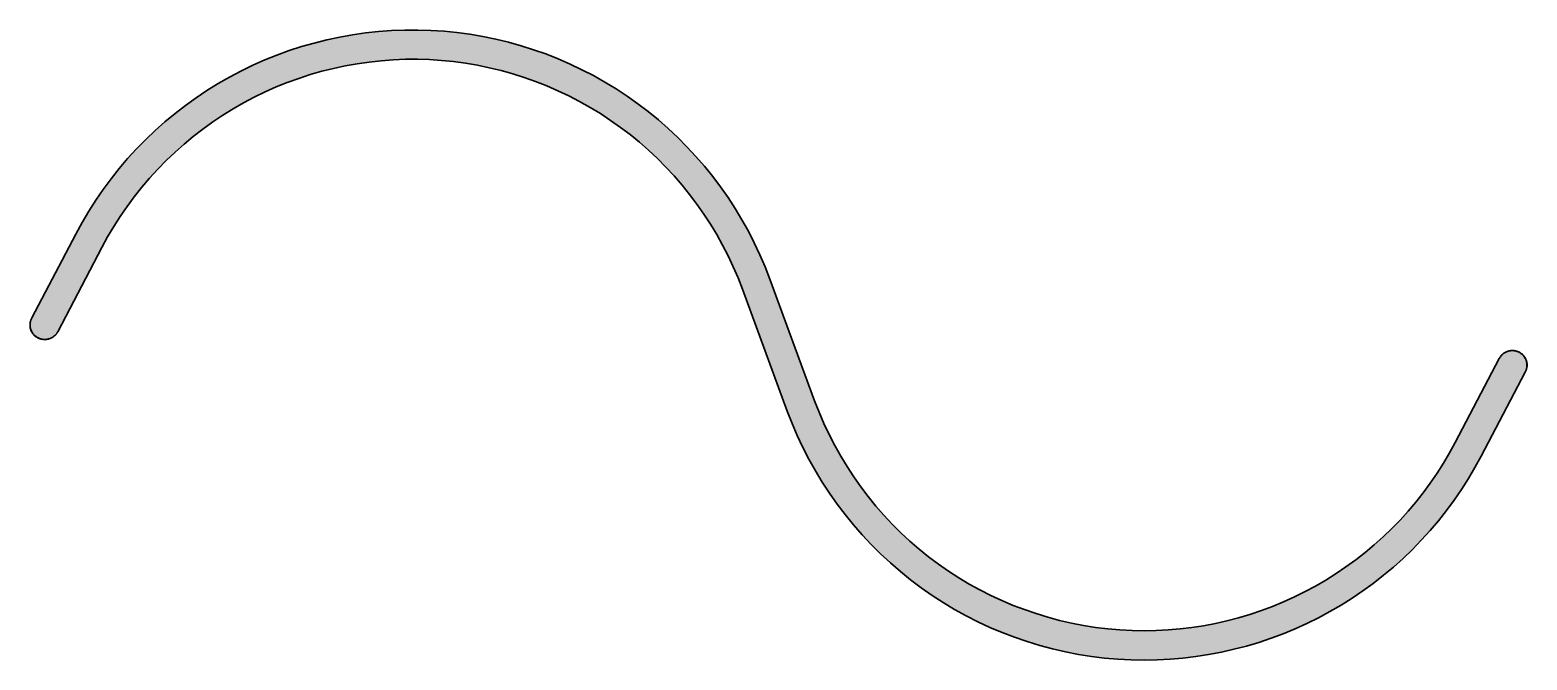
# Model space of a CAD drawing. Header units: millimetres. Extents: x 0 to 2832, y -1153 to 1503.
# Drawn here: x 157 to 1589, y -1153 to -551 of the extents above; entities that cross this region are included whole.
import ezdxf

# ---------------------------------------------------------------- set-up
doc = ezdxf.new("R2010")
doc.units = ezdxf.units.MM
doc.layers.add('Blocks', color=7, linetype='Continuous')
doc.layers.add('Blocks$Fill', color=7, linetype='Continuous', true_color=0xffffff)
doc.layers.add('Blocks$Inner', color=7, linetype='Continuous', lineweight=25, true_color=0x007f00)
doc.layers.add('Blocks$Outline', color=7, linetype='Continuous', lineweight=35, true_color=0xff3f3f)

# ---------------------------------------------------------------- blocks, each defined once
blk = doc.blocks.new('Colour Coat Rack Top')
at = {"layer": 'Blocks$Fill'}
blk.add_hatch(color=256, dxfattribs=at).paths.add_polyline_path([(371.2, 472.1), (358.6, 472.1), (346.1, 471.6), (333.6, 470.7), (321.2, 469.3), (308.8, 467.6), (296.5, 465.4), (284.2, 462.7), (272.1, 459.7), (260, 456.3), (248.1, 452.4), (236.3, 448.1), (224.7, 443.5), (213.3, 438.4), (202, 432.9), (190.9, 427.1), (180.1, 420.9), (169.4, 414.3), (159, 407.3), (148.8, 400), (138.9, 392.3), (129.3, 384.4), (119.9, 376), (110.9, 367.4), (102.1, 358.5), (93.6, 349.2), (85.5, 339.7), (77.7, 329.9), (70.3, 319.8), (63.2, 309.5), (56.4, 299), (50, 288.2), (44, 277.2), (1.9, 197), (1.7, 196.5), (1.5, 196.1), (1.3, 195.6), (1.1, 195.2), (1, 194.7), (0.8, 194.3), (0.7, 193.8), (0.6, 193.3), (0.5, 192.8), (0.4, 192.4), (0.4, 191.9), (0.3, 191.4), (0.3, 190.9), (0.3, 190.4), (0.3, 190), (0.3, 189.5), (0.4, 189), (0.4, 188.5), (0.5, 188), (0.6, 187.6), (0.7, 187.1), (0.8, 186.6), (1, 186.2), (1.1, 185.7), (1.3, 185.3), (1.5, 184.8), (1.7, 184.4), (1.9, 183.9), (2.2, 183.5), (2.4, 183.1), (2.7, 182.7), (2.9, 182.3), (3.2, 181.9), (3.5, 181.5), (3.8, 181.2), (4.2, 180.8), (4.5, 180.5), (4.9, 180.1), (5.2, 179.8), (5.6, 179.5), (6, 179.2), (6.4, 178.9), (6.8, 178.7), (7.2, 178.4), (7.6, 178.2), (8, 177.9), (8.5, 177.7), (8.9, 177.5), (9.4, 177.4), (9.8, 177.2), (10.3, 177), (10.7, 176.9), (11.2, 176.8), (11.7, 176.7), (12.2, 176.6), (12.6, 176.5), (13.1, 176.5), (13.6, 176.5), (14.1, 176.4), (14.6, 176.4), (15, 176.5), (15.5, 176.5), (16, 176.5), (16.5, 176.6), (17, 176.7), (17.4, 176.8), (17.9, 176.9), (18.4, 177), (18.8, 177.2), (19.3, 177.4), (19.7, 177.5), (20.2, 177.7), (20.6, 177.9), (21, 178.2), (21.5, 178.4), (21.9, 178.7), (22.3, 178.9), (22.7, 179.2), (23, 179.5), (23.4, 179.8), (23.8, 180.1), (24.1, 180.5), (24.5, 180.8), (24.8, 181.2), (25.1, 181.5), (25.4, 181.9), (25.7, 182.3), (26, 182.7), (26.2, 183.1), (26.5, 183.5), (26.7, 183.9), (68.8, 264.2), (74.4, 274.4), (80.3, 284.3), (86.5, 294), (93, 303.6), (99.9, 312.8), (107.1, 321.9), (114.6, 330.7), (122.4, 339.2), (130.5, 347.5), (138.9, 355.4), (147.5, 363.1), (156.4, 370.5), (165.6, 377.5), (175, 384.3), (184.6, 390.7), (194.4, 396.8), (204.4, 402.5), (214.7, 407.9), (225.1, 413), (235.6, 417.7), (246.3, 422), (257.2, 425.9), (268.2, 429.5), (279.3, 432.7), (290.5, 435.5), (301.8, 437.9), (313.2, 439.9), (324.7, 441.5), (336.1, 442.8), (347.7, 443.6), (359.2, 444.1), (370.8, 444.1), (382.3, 443.8), (393.9, 443), (405.4, 441.9), (416.8, 440.3), (428.2, 438.4), (439.5, 436.1), (450.8, 433.4), (461.9, 430.3), (472.9, 426.8), (483.8, 422.9), (494.6, 418.7), (505.2, 414.1), (515.6, 409.1), (525.9, 403.8), (536, 398.2), (545.9, 392.2), (555.5, 385.8), (565, 379.1), (574.2, 372.2), (583.1, 364.9), (591.8, 357.2), (600.3, 349.3), (608.4, 341.2), (616.3, 332.7), (623.9, 324), (631.1, 315), (638.1, 305.7), (644.7, 296.3), (651, 286.6), (657, 276.7), (662.6, 266.6), (667.9, 256.3), (672.8, 245.9), (677.4, 235.2), (681.6, 224.5), (724.5, 108.1), (729.1, 96.3), (734.1, 84.7), (739.5, 73.2), (745.2, 62), (751.4, 50.9), (758, 40.1), (764.9, 29.5), (772.2, 19.2), (779.9, 9.1), (787.9, -0.7), (796.2, -10.3), (804.9, -19.5), (813.8, -28.4), (823.1, -37), (832.7, -45.3), (842.5, -53.2), (852.7, -60.8), (863.1, -68.1), (873.7, -74.9), (884.6, -81.4), (895.6, -87.6), (906.9, -93.3), (918.4, -98.6), (930.1, -103.5), (941.9, -108.1), (953.9, -112.2), (966, -115.9), (978.2, -119.1), (990.5, -122), (1003, -124.4), (1015.5, -126.3), (1028, -127.9), (1040.7, -129), (1053.3, -129.6), (1066, -129.9), (1078.3, -129.7), (1090.7, -129), (1103, -128), (1115.3, -126.5), (1127.5, -124.6), (1139.7, -122.3), (1151.7, -119.6), (1163.7, -116.5), (1175.6, -113), (1187.3, -109), (1198.9, -104.7), (1210.3, -100), (1221.6, -94.9), (1232.7, -89.4), (1243.6, -83.6), (1254.3, -77.3), (1264.8, -70.8), (1275, -63.8), (1285, -56.6), (1294.8, -48.9), (1304.3, -41), (1313.5, -32.7), (1322.4, -24.2), (1331, -15.3), (1339.3, -6.2), (1347.4, 3.3), (1355, 13), (1362.4, 22.9), (1369.4, 33.1), (1376, 43.5), (1382.3, 54.2), (1388.3, 65), (1430.4, 145.3), (1430.6, 145.8), (1430.8, 146.2), (1431, 146.6), (1431.2, 147.1), (1431.3, 147.5), (1431.5, 148), (1431.6, 148.5), (1431.7, 148.9), (1431.8, 149.4), (1431.9, 149.9), (1431.9, 150.4), (1432, 150.9), (1432, 151.3), (1432, 151.8), (1432, 152.3), (1432, 152.8), (1431.9, 153.3), (1431.9, 153.8), (1431.8, 154.2), (1431.7, 154.7), (1431.6, 155.2), (1431.5, 155.6), (1431.3, 156.1), (1431.2, 156.6), (1431, 157), (1430.8, 157.5), (1430.6, 157.9), (1430.4, 158.3), (1430.1, 158.8), (1429.9, 159.2), (1429.6, 159.6), (1429.4, 160), (1429.1, 160.4), (1428.8, 160.7), (1428.5, 161.1), (1428.1, 161.5), (1427.8, 161.8), (1427.4, 162.1), (1427.1, 162.5), (1426.7, 162.8), (1426.3, 163.1), (1425.9, 163.3), (1425.5, 163.6), (1425.1, 163.9), (1424.7, 164.1), (1424.3, 164.3), (1423.8, 164.5), (1423.4, 164.7), (1422.9, 164.9), (1422.5, 165.1), (1422, 165.2), (1421.6, 165.4), (1421.1, 165.5), (1420.6, 165.6), (1420.1, 165.7), (1419.7, 165.7), (1419.2, 165.8), (1418.7, 165.8), (1418.2, 165.8), (1417.7, 165.8), (1417.3, 165.8), (1416.8, 165.8), (1416.3, 165.7), (1415.8, 165.7), (1415.3, 165.6), (1414.9, 165.5), (1414.4, 165.4), (1413.9, 165.2), (1413.5, 165.1), (1413, 164.9), (1412.6, 164.7), (1412.1, 164.5), (1411.7, 164.3), (1411.3, 164.1), (1410.8, 163.9), (1410.4, 163.6), (1410, 163.3), (1409.6, 163.1), (1409.3, 162.8), (1408.9, 162.5), (1408.5, 162.1), (1408.2, 161.8), (1407.8, 161.5), (1407.5, 161.1), (1407.2, 160.7), (1406.9, 160.4), (1406.6, 160), (1406.3, 159.6), (1406.1, 159.2), (1405.8, 158.7), (1405.6, 158.3), (1363.5, 78.1), (1358, 68), (1352.2, 58.2), (1346, 48.6), (1339.6, 39.2), (1332.8, 30), (1325.7, 21), (1318.3, 12.3), (1310.6, 3.9), (1302.7, -4.3), (1294.4, -12.2), (1285.9, -19.8), (1277.2, -27.2), (1268.2, -34.2), (1258.9, -40.9), (1249.5, -47.3), (1239.8, -53.4), (1229.9, -59.1), (1219.9, -64.5), (1209.6, -69.6), (1199.2, -74.3), (1188.7, -78.7), (1178, -82.6), (1167.1, -86.3), (1156.2, -89.5), (1145.1, -92.4), (1134, -94.9), (1122.8, -97), (1111.5, -98.8), (1100.2, -100.1), (1088.8, -101.1), (1077.4, -101.7), (1066, -101.9), (1054.3, -101.7), (1042.6, -101.1), (1031, -100), (1019.4, -98.6), (1007.8, -96.8), (996.3, -94.6), (985, -92), (973.7, -88.9), (962.5, -85.5), (951.4, -81.7), (940.5, -77.6), (929.8, -73), (919.2, -68.1), (908.7, -62.8), (898.5, -57.2), (888.5, -51.2), (878.7, -44.8), (869.1, -38.1), (859.7, -31.1), (850.6, -23.8), (841.8, -16.2), (833.2, -8.2), (824.9, 0), (817, 8.5), (809.3, 17.3), (801.9, 26.4), (794.8, 35.7), (788.1, 45.3), (781.7, 55), (775.6, 65), (769.9, 75.2), (764.6, 85.6), (759.6, 96.2), (755, 106.9), (750.7, 117.8), (707.8, 234.1), (703.3, 245.8), (698.4, 257.3), (693, 268.7), (687.3, 279.8), (681.2, 290.7), (674.8, 301.5), (667.9, 312), (660.7, 322.2), (653.2, 332.2), (645.3, 341.9), (637.1, 351.4), (628.6, 360.6), (619.7, 369.4), (610.6, 378), (601.2, 386.2), (591.5, 394.2), (581.5, 401.7), (571.3, 409), (560.8, 415.8), (550.1, 422.3), (539.2, 428.5), (528.1, 434.2), (516.8, 439.6), (505.3, 444.6), (493.6, 449.2), (481.8, 453.3), (469.9, 457.1), (457.8, 460.5), (445.6, 463.4), (433.4, 465.9), (421, 468), (408.6, 469.7), (396.2, 470.9), (383.7, 471.7)], flags=0)
at = {"layer": 'Blocks$Inner'}
blk.add_lwpolyline([(26.5, 183.5), (26.7, 183.9), (68.8, 264.2), (74.4, 274.4), (80.3, 284.3), (86.5, 294), (93, 303.6), (99.9, 312.8), (107.1, 321.9), (114.6, 330.7), (122.4, 339.2), (130.5, 347.5), (138.9, 355.4), (147.5, 363.1), (156.4, 370.5), (165.6, 377.5), (175, 384.3), (184.6, 390.7), (194.4, 396.8), (204.4, 402.5), (214.7, 407.9), (225.1, 413), (235.6, 417.7), (246.3, 422), (257.2, 425.9), (268.2, 429.5), (279.3, 432.7), (290.5, 435.5), (301.8, 437.9), (313.2, 439.9), (324.7, 441.5), (336.1, 442.8), (347.7, 443.6), (359.2, 444.1), (370.8, 444.1), (382.3, 443.8), (393.9, 443), (405.4, 441.9), (416.8, 440.3), (428.2, 438.4), (439.5, 436.1), (450.8, 433.4), (461.9, 430.3), (472.9, 426.8), (483.8, 422.9), (494.6, 418.7), (505.2, 414.1), (515.6, 409.1), (525.9, 403.8), (536, 398.2), (545.9, 392.2), (555.5, 385.8), (565, 379.1), (574.2, 372.2), (583.1, 364.9), (591.8, 357.2), (600.3, 349.3), (608.4, 341.2), (616.3, 332.7), (623.9, 324), (631.1, 315), (638.1, 305.7), (644.7, 296.3), (651, 286.6), (657, 276.7), (662.6, 266.6), (667.9, 256.3), (672.8, 245.9), (677.4, 235.2), (681.6, 224.5), (724.5, 108.1), (729.1, 96.3), (734.1, 84.7), (739.5, 73.2), (745.2, 62), (751.4, 50.9), (758, 40.1), (764.9, 29.5), (772.2, 19.2), (779.9, 9.1), (787.9, -0.7), (796.2, -10.3), (804.9, -19.5), (813.8, -28.4), (823.1, -37), (832.7, -45.3), (842.5, -53.2), (852.7, -60.8), (863.1, -68.1), (873.7, -74.9), (884.6, -81.4), (895.6, -87.6), (906.9, -93.3), (918.4, -98.6), (930.1, -103.5), (941.9, -108.1), (953.9, -112.2), (966, -115.9), (978.2, -119.1), (990.5, -122), (1003, -124.4), (1015.5, -126.3), (1028, -127.9), (1040.7, -129), (1053.3, -129.6), (1066, -129.9), (1078.3, -129.7), (1090.7, -129), (1103, -128), (1115.3, -126.5), (1127.5, -124.6), (1139.7, -122.3), (1151.7, -119.6), (1163.7, -116.5), (1175.6, -113), (1187.3, -109), (1198.9, -104.7), (1210.3, -100), (1221.6, -94.9), (1232.7, -89.4), (1243.6, -83.6), (1254.3, -77.3), (1264.8, -70.8), (1275, -63.8), (1285, -56.6), (1294.8, -48.9), (1304.3, -41), (1313.5, -32.7), (1322.4, -24.2), (1331, -15.3), (1339.3, -6.2), (1347.4, 3.3), (1355, 13), (1362.4, 22.9), (1369.4, 33.1), (1376, 43.5), (1382.3, 54.2), (1388.3, 65), (1430.4, 145.3), (1430.6, 145.8), (1430.8, 146.2), (1431, 146.6), (1431.2, 147.1), (1431.3, 147.5), (1431.5, 148), (1431.6, 148.5), (1431.7, 148.9), (1431.8, 149.4), (1431.9, 149.9), (1431.9, 150.4), (1432, 150.9), (1432, 151.3), (1432, 151.8), (1432, 152.3), (1432, 152.8), (1431.9, 153.3), (1431.9, 153.8), (1431.8, 154.2), (1431.7, 154.7), (1431.6, 155.2), (1431.5, 155.6), (1431.3, 156.1), (1431.2, 156.6), (1431, 157), (1430.8, 157.5), (1430.6, 157.9), (1430.4, 158.3), (1430.1, 158.8), (1429.9, 159.2), (1429.6, 159.6), (1429.4, 160), (1429.1, 160.4), (1428.8, 160.7), (1428.5, 161.1), (1428.1, 161.5), (1427.8, 161.8), (1427.4, 162.1), (1427.1, 162.5), (1426.7, 162.8), (1426.3, 163.1), (1425.9, 163.3), (1425.5, 163.6), (1425.1, 163.9), (1424.7, 164.1), (1424.3, 164.3), (1423.8, 164.5), (1423.4, 164.7), (1422.9, 164.9), (1422.5, 165.1), (1422, 165.2), (1421.6, 165.4), (1421.1, 165.5), (1420.6, 165.6), (1420.1, 165.7), (1419.7, 165.7), (1419.2, 165.8), (1418.7, 165.8), (1418.2, 165.8), (1417.7, 165.8), (1417.3, 165.8), (1416.8, 165.8), (1416.3, 165.7), (1415.8, 165.7), (1415.3, 165.6), (1414.9, 165.5), (1414.4, 165.4), (1413.9, 165.2), (1413.5, 165.1), (1413, 164.9), (1412.6, 164.7), (1412.1, 164.5), (1411.7, 164.3), (1411.3, 164.1), (1410.8, 163.9), (1410.4, 163.6), (1410, 163.3), (1409.6, 163.1), (1409.3, 162.8), (1408.9, 162.5), (1408.5, 162.1), (1408.2, 161.8), (1407.8, 161.5), (1407.5, 161.1), (1407.2, 160.7), (1406.9, 160.4), (1406.6, 160), (1406.3, 159.6), (1406.1, 159.2), (1405.8, 158.7), (1405.6, 158.3), (1363.5, 78.1), (1358, 68), (1352.2, 58.2), (1346, 48.6), (1339.6, 39.2), (1332.8, 30), (1325.7, 21), (1318.3, 12.3), (1310.6, 3.9), (1302.7, -4.3), (1294.4, -12.2), (1285.9, -19.8), (1277.2, -27.2), (1268.2, -34.2), (1258.9, -40.9), (1249.5, -47.3), (1239.8, -53.4), (1229.9, -59.1), (1219.9, -64.5), (1209.6, -69.6), (1199.2, -74.3), (1188.7, -78.7), (1178, -82.6), (1167.1, -86.3), (1156.2, -89.5), (1145.1, -92.4), (1134, -94.9), (1122.8, -97), (1111.5, -98.8), (1100.2, -100.1), (1088.8, -101.1), (1077.4, -101.7), (1066, -101.9), (1054.3, -101.7), (1042.6, -101.1), (1031, -100), (1019.4, -98.6), (1007.8, -96.8), (996.3, -94.6), (985, -92), (973.7, -88.9), (962.5, -85.5), (951.4, -81.7), (940.5, -77.6), (929.8, -73), (919.2, -68.1), (908.7, -62.8), (898.5, -57.2), (888.5, -51.2), (878.7, -44.8), (869.1, -38.1), (859.7, -31.1), (850.6, -23.8), (841.8, -16.2), (833.2, -8.2), (824.9, 0), (817, 8.5), (809.3, 17.3), (801.9, 26.4), (794.8, 35.7), (788.1, 45.3), (781.7, 55), (775.6, 65), (769.9, 75.2), (764.6, 85.6), (759.6, 96.2), (755, 106.9), (750.7, 117.8), (707.8, 234.1), (703.3, 245.8), (698.4, 257.3), (693, 268.7), (687.3, 279.8), (681.2, 290.7), (674.8, 301.5), (667.9, 312), (660.7, 322.2), (653.2, 332.2), (645.3, 341.9), (637.1, 351.4), (628.6, 360.6), (619.7, 369.4), (610.6, 378), (601.2, 386.2), (591.5, 394.2), (581.5, 401.7), (571.3, 409), (560.8, 415.8), (550.1, 422.3), (539.2, 428.5), (528.1, 434.2), (516.8, 439.6), (505.3, 444.6), (493.6, 449.2), (481.8, 453.3), (469.9, 457.1), (457.8, 460.5), (445.6, 463.4), (433.4, 465.9), (421, 468), (408.6, 469.7), (396.2, 470.9), (383.7, 471.7), (371.2, 472.1), (358.6, 472.1), (346.1, 471.6), (333.6, 470.7), (321.2, 469.3), (308.8, 467.6), (296.5, 465.4), (284.2, 462.7), (272.1, 459.7), (260, 456.3), (248.1, 452.4), (236.3, 448.1), (224.7, 443.5), (213.3, 438.4), (202, 432.9), (190.9, 427.1), (180.1, 420.9), (169.4, 414.3), (159, 407.3), (148.8, 400), (138.9, 392.3), (129.3, 384.4), (119.9, 376), (110.9, 367.4), (102.1, 358.5), (93.6, 349.2), (85.5, 339.7), (77.7, 329.9), (70.3, 319.8), (63.2, 309.5), (56.4, 299), (50, 288.2), (44, 277.2), (1.9, 197), (1.7, 196.5), (1.5, 196.1), (1.3, 195.6), (1.1, 195.2), (1, 194.7), (0.8, 194.3), (0.7, 193.8), (0.6, 193.3), (0.5, 192.8), (0.4, 192.4), (0.4, 191.9), (0.3, 191.4), (0.3, 190.9), (0.3, 190.4), (0.3, 190), (0.3, 189.5), (0.4, 189), (0.4, 188.5), (0.5, 188), (0.6, 187.6), (0.7, 187.1), (0.8, 186.6), (1, 186.2), (1.1, 185.7), (1.3, 185.3), (1.5, 184.8), (1.7, 184.4), (1.9, 183.9), (2.2, 183.5), (2.4, 183.1), (2.7, 182.7), (2.9, 182.3), (3.2, 181.9), (3.5, 181.5), (3.8, 181.2), (4.2, 180.8), (4.5, 180.5), (4.9, 180.1), (5.2, 179.8), (5.6, 179.5), (6, 179.2), (6.4, 178.9), (6.8, 178.7), (7.2, 178.4), (7.6, 178.2), (8, 177.9), (8.5, 177.7), (8.9, 177.5), (9.4, 177.4), (9.8, 177.2), (10.3, 177), (10.7, 176.9), (11.2, 176.8), (11.7, 176.7), (12.2, 176.6), (12.6, 176.5), (13.1, 176.5), (13.6, 176.5), (14.1, 176.4), (14.6, 176.4), (15, 176.5), (15.5, 176.5), (16, 176.5), (16.5, 176.6), (17, 176.7), (17.4, 176.8), (17.9, 176.9), (18.4, 177), (18.8, 177.2), (19.3, 177.4), (19.7, 177.5), (20.2, 177.7), (20.6, 177.9), (21, 178.2), (21.5, 178.4), (21.9, 178.7), (22.3, 178.9), (22.7, 179.2), (23, 179.5), (23.4, 179.8), (23.8, 180.1), (24.1, 180.5), (24.5, 180.8), (24.8, 181.2), (25.1, 181.5), (25.4, 181.9), (25.7, 182.3), (26, 182.7), (26.2, 183.1)], close=True, dxfattribs=at)
for points in [[(26.6, 183.8), (26.4, 183.4), (26.2, 182.9), (25.9, 182.5), (25.6, 182.1), (25.4, 181.7), (25.1, 181.4), (24.8, 181), (24.4, 180.6), (24.1, 180.3), (23.8, 180), (23.4, 179.6), (23, 179.3), (22.7, 179), (22.3, 178.7), (21.9, 178.5), (21.5, 178.2), (21.1, 178), (20.6, 177.7), (20.2, 177.5), (19.8, 177.3), (19.3, 177.1), (18.9, 177), (18.4, 176.8), (18, 176.7), (17.5, 176.5), (17, 176.4), (16.5, 176.3), (16.1, 176.3), (15.6, 176.2), (15.1, 176.2), (14.6, 176.1), (14.1, 176.1), (13.7, 176.1), (13.2, 176.2), (12.7, 176.2), (12.2, 176.3), (11.8, 176.3), (11.3, 176.4), (10.8, 176.5), (10.3, 176.7), (9.9, 176.8), (9.4, 177), (9, 177.1), (8.5, 177.3), (8.1, 177.5), (7.7, 177.7), (7.2, 178), (6.8, 178.2), (6.4, 178.5), (6, 178.7), (5.6, 179), (5.3, 179.3), (4.9, 179.6), (4.5, 180), (4.2, 180.3), (3.9, 180.7), (3.5, 181), (3.2, 181.4), (2.9, 181.8), (2.6, 182.2), (2.4, 182.6), (2.1, 183), (1.9, 183.4), (1.7, 183.8), (1.4, 184.2), (1.3, 184.7), (1.1, 185.1), (0.9, 185.6), (0.8, 186), (0.6, 186.5), (0.5, 187), (0.4, 187.4), (0.3, 187.9), (0.3, 188.4), (0.2, 188.9), (0.2, 189.4), (0.2, 189.8), (0.2, 190.3), (0.2, 190.8), (0.2, 191.3), (0.2, 191.8), (0.3, 192.2), (0.4, 192.7), (0.5, 193.2), (0.6, 193.7), (0.7, 194.1), (0.9, 194.6), (1, 195), (1.2, 195.5), (1.4, 195.9), (1.6, 196.4), (1.8, 196.8)], [(1405.7, 158.5), (1405.9, 158.9), (1406.1, 159.3), (1406.4, 159.7), (1406.7, 160.1), (1406.9, 160.5), (1407.2, 160.9), (1407.5, 161.3), (1407.9, 161.6), (1408.2, 162), (1408.5, 162.3), (1408.9, 162.6), (1409.3, 163), (1409.6, 163.3), (1410, 163.5), (1410.4, 163.8), (1410.8, 164.1), (1411.2, 164.3), (1411.7, 164.5), (1412.1, 164.8), (1412.5, 165), (1413, 165.1), (1413.4, 165.3), (1413.9, 165.5), (1414.3, 165.6), (1414.8, 165.7), (1415.3, 165.8), (1415.8, 165.9), (1416.2, 166), (1416.7, 166.1), (1417.2, 166.1), (1417.7, 166.1), (1418.1, 166.1), (1418.6, 166.1), (1419.1, 166.1), (1419.6, 166.1), (1420.1, 166), (1420.5, 165.9), (1421, 165.8), (1421.5, 165.7), (1422, 165.6), (1422.4, 165.5), (1422.9, 165.3), (1423.3, 165.1), (1423.8, 165), (1424.2, 164.8), (1424.6, 164.5), (1425.1, 164.3), (1425.5, 164.1), (1425.9, 163.8), (1426.3, 163.5), (1426.7, 163.2), (1427, 162.9), (1427.4, 162.6), (1427.8, 162.3), (1428.1, 162), (1428.4, 161.6), (1428.8, 161.3), (1429.1, 160.9), (1429.4, 160.5), (1429.7, 160.1), (1429.9, 159.7), (1430.2, 159.3), (1430.4, 158.9), (1430.6, 158.5), (1430.9, 158), (1431, 157.6), (1431.2, 157.1), (1431.4, 156.7), (1431.5, 156.2), (1431.7, 155.8), (1431.8, 155.3), (1431.9, 154.8), (1432, 154.3), (1432, 153.9), (1432.1, 153.4), (1432.1, 152.9), (1432.1, 152.4), (1432.1, 151.9), (1432.1, 151.5), (1432.1, 151), (1432.1, 150.5), (1432, 150), (1431.9, 149.5), (1431.8, 149.1), (1431.7, 148.6), (1431.6, 148.1), (1431.4, 147.7), (1431.3, 147.2), (1431.1, 146.8), (1430.9, 146.3), (1430.7, 145.9), (1430.5, 145.5)]]:
    blk.add_lwpolyline(points, dxfattribs=at)
at = {"layer": 'Blocks$Outline'}
for points in [[(272.1, 459.7), (260, 456.3)], [(284.2, 462.7), (272.1, 459.7)], [(296.5, 465.4), (284.2, 462.7)], [(308.8, 467.6), (296.5, 465.4)], [(321.2, 469.3), (308.8, 467.6)], [(333.6, 470.7), (321.2, 469.3)], [(346.1, 471.6), (333.6, 470.7)], [(358.6, 472.1), (346.1, 471.6)], [(371.2, 472.1), (358.6, 472.1)], [(383.7, 471.7), (371.2, 472.1)], [(396.2, 470.9), (383.7, 471.7)], [(408.6, 469.7), (396.2, 470.9)], [(421, 468), (408.6, 469.7)], [(433.4, 465.9), (421, 468)], [(445.6, 463.4), (433.4, 465.9)], [(457.8, 460.5), (445.6, 463.4)], [(469.9, 457.1), (457.8, 460.5)], [(236.3, 448.1), (224.7, 443.5)], [(248.1, 452.4), (236.3, 448.1)], [(260, 456.3), (248.1, 452.4)], [(347.7, 443.6), (359.2, 444.1)], [(359.2, 444.1), (370.8, 444.1)], [(370.8, 444.1), (382.3, 443.8)], [(481.8, 453.3), (469.9, 457.1)], [(493.6, 449.2), (481.8, 453.3)], [(505.3, 444.6), (493.6, 449.2)], [(516.8, 439.6), (505.3, 444.6)], [(202, 432.9), (190.9, 427.1)], [(213.3, 438.4), (202, 432.9)], [(224.7, 443.5), (213.3, 438.4)], [(268.2, 429.5), (279.3, 432.7)], [(279.3, 432.7), (290.5, 435.5)], [(290.5, 435.5), (301.8, 437.9)], [(301.8, 437.9), (313.2, 439.9)], [(313.2, 439.9), (324.7, 441.5)], [(324.7, 441.5), (336.1, 442.8)], [(336.1, 442.8), (347.7, 443.6)], [(382.3, 443.8), (393.9, 443)], [(393.9, 443), (405.4, 441.9)], [(405.4, 441.9), (416.8, 440.3)], [(416.8, 440.3), (428.2, 438.4)], [(428.2, 438.4), (439.5, 436.1)], [(439.5, 436.1), (450.8, 433.4)], [(450.8, 433.4), (461.9, 430.3)], [(461.9, 430.3), (472.9, 426.8)], [(528.1, 434.2), (516.8, 439.6)], [(539.2, 428.5), (528.1, 434.2)], [(180.1, 420.9), (169.4, 414.3)], [(190.9, 427.1), (180.1, 420.9)], [(225.1, 413), (235.6, 417.7)], [(235.6, 417.7), (246.3, 422)], [(246.3, 422), (257.2, 425.9)], [(257.2, 425.9), (268.2, 429.5)], [(472.9, 426.8), (483.8, 422.9)], [(483.8, 422.9), (494.6, 418.7)], [(494.6, 418.7), (505.2, 414.1)], [(550.1, 422.3), (539.2, 428.5)], [(560.8, 415.8), (550.1, 422.3)], [(571.3, 409), (560.8, 415.8)], [(159, 407.3), (148.8, 400)], [(169.4, 414.3), (159, 407.3)], [(194.4, 396.8), (204.4, 402.5)], [(204.4, 402.5), (214.7, 407.9)], [(214.7, 407.9), (225.1, 413)], [(505.2, 414.1), (515.6, 409.1)], [(515.6, 409.1), (525.9, 403.8)], [(525.9, 403.8), (536, 398.2)], [(581.5, 401.7), (571.3, 409)], [(591.5, 394.2), (581.5, 401.7)], [(138.9, 392.3), (129.3, 384.4)], [(148.8, 400), (138.9, 392.3)], [(175, 384.3), (184.6, 390.7)], [(184.6, 390.7), (194.4, 396.8)], [(536, 398.2), (545.9, 392.2)], [(545.9, 392.2), (555.5, 385.8)], [(601.2, 386.2), (591.5, 394.2)], [(119.9, 376), (110.9, 367.4)], [(129.3, 384.4), (119.9, 376)], [(156.4, 370.5), (165.6, 377.5)], [(165.6, 377.5), (175, 384.3)], [(555.5, 385.8), (565, 379.1)], [(565, 379.1), (574.2, 372.2)], [(610.6, 378), (601.2, 386.2)], [(619.7, 369.4), (610.6, 378)], [(102.1, 358.5), (93.6, 349.2)], [(110.9, 367.4), (102.1, 358.5)], [(138.9, 355.4), (147.5, 363.1)], [(147.5, 363.1), (156.4, 370.5)], [(574.2, 372.2), (583.1, 364.9)], [(583.1, 364.9), (591.8, 357.2)], [(628.6, 360.6), (619.7, 369.4)], [(637.1, 351.4), (628.6, 360.6)], [(93.6, 349.2), (85.5, 339.7)], [(122.4, 339.2), (130.5, 347.5)], [(130.5, 347.5), (138.9, 355.4)], [(591.8, 357.2), (600.3, 349.3)], [(600.3, 349.3), (608.4, 341.2)], [(645.3, 341.9), (637.1, 351.4)], [(77.7, 329.9), (70.3, 319.8)], [(85.5, 339.7), (77.7, 329.9)], [(107.1, 321.9), (114.6, 330.7)], [(114.6, 330.7), (122.4, 339.2)], [(608.4, 341.2), (616.3, 332.7)], [(616.3, 332.7), (623.9, 324)], [(653.2, 332.2), (645.3, 341.9)], [(660.7, 322.2), (653.2, 332.2)], [(70.3, 319.8), (63.2, 309.5)], [(99.9, 312.8), (107.1, 321.9)], [(623.9, 324), (631.1, 315)], [(667.9, 312), (660.7, 322.2)], [(63.2, 309.5), (56.4, 299)], [(86.5, 294), (93, 303.6)], [(93, 303.6), (99.9, 312.8)], [(631.1, 315), (638.1, 305.7)], [(638.1, 305.7), (644.7, 296.3)], [(674.8, 301.5), (667.9, 312)], [(681.2, 290.7), (674.8, 301.5)], [(50, 288.2), (44, 277.2)], [(56.4, 299), (50, 288.2)], [(80.3, 284.3), (86.5, 294)], [(644.7, 296.3), (651, 286.6)], [(651, 286.6), (657, 276.7)], [(687.3, 279.8), (681.2, 290.7)], [(44, 277.2), (1.9, 197)], [(68.8, 264.2), (74.4, 274.4)], [(74.4, 274.4), (80.3, 284.3)], [(657, 276.7), (662.6, 266.6)], [(693, 268.7), (687.3, 279.8)], [(26.7, 183.9), (68.8, 264.2)], [(662.6, 266.6), (667.9, 256.3)], [(698.4, 257.3), (693, 268.7)], [(667.9, 256.3), (672.8, 245.9)], [(672.8, 245.9), (677.4, 235.2)], [(703.3, 245.8), (698.4, 257.3)], [(707.8, 234.1), (703.3, 245.8)], [(677.4, 235.2), (681.6, 224.5)], [(750.7, 117.8), (707.8, 234.1)], [(681.6, 224.5), (724.5, 108.1)], [(0.4, 191.9), (0.3, 191.4)], [(0.3, 191.4), (0.3, 190.9)], [(0.3, 190.9), (0.3, 190.4)], [(0.3, 190.4), (0.3, 190)], [(0.3, 190), (0.3, 189.5)], [(0.3, 189.5), (0.4, 189)], [(0.5, 192.8), (0.4, 192.4)], [(0.4, 192.4), (0.4, 191.9)], [(0.4, 189), (0.4, 188.5)], [(0.4, 188.5), (0.5, 188)], [(0.6, 193.3), (0.5, 192.8)], [(0.5, 188), (0.6, 187.6)], [(0.7, 193.8), (0.6, 193.3)], [(0.6, 187.6), (0.7, 187.1)], [(0.8, 194.3), (0.7, 193.8)], [(0.7, 187.1), (0.8, 186.6)], [(1, 194.7), (0.8, 194.3)], [(0.8, 186.6), (1, 186.2)], [(1.1, 195.2), (1, 194.7)], [(1, 186.2), (1.1, 185.7)], [(1.3, 195.6), (1.1, 195.2)], [(1.5, 196.1), (1.3, 195.6)], [(1.7, 196.5), (1.5, 196.1)], [(1.9, 197), (1.7, 196.5)], [(1.1, 185.7), (1.3, 185.3)], [(1.3, 185.3), (1.5, 184.8)], [(1.5, 184.8), (1.7, 184.4)], [(1.7, 184.4), (1.9, 183.9)], [(1.9, 183.9), (2.2, 183.5)], [(2.2, 183.5), (2.4, 183.1)], [(2.4, 183.1), (2.7, 182.7)], [(2.7, 182.7), (2.9, 182.3)], [(2.9, 182.3), (3.2, 181.9)], [(3.2, 181.9), (3.5, 181.5)], [(3.5, 181.5), (3.8, 181.2)], [(3.8, 181.2), (4.2, 180.8)], [(4.2, 180.8), (4.5, 180.5)], [(4.5, 180.5), (4.9, 180.1)], [(4.9, 180.1), (5.2, 179.8)], [(5.2, 179.8), (5.6, 179.5)], [(5.6, 179.5), (6, 179.2)], [(6, 179.2), (6.4, 178.9)], [(6.4, 178.9), (6.8, 178.7)], [(6.8, 178.7), (7.2, 178.4)], [(7.2, 178.4), (7.6, 178.2)], [(7.6, 178.2), (8, 177.9)], [(8, 177.9), (8.5, 177.7)], [(8.5, 177.7), (8.9, 177.5)], [(8.9, 177.5), (9.4, 177.4)], [(9.4, 177.4), (9.8, 177.2)], [(9.8, 177.2), (10.3, 177)], [(10.3, 177), (10.7, 176.9)], [(10.7, 176.9), (11.2, 176.8)], [(11.2, 176.8), (11.7, 176.7)], [(11.7, 176.7), (12.2, 176.6)], [(12.2, 176.6), (12.6, 176.5)], [(12.6, 176.5), (13.1, 176.5)], [(13.1, 176.5), (13.6, 176.5)], [(13.6, 176.5), (14.1, 176.4)], [(14.1, 176.4), (14.6, 176.4)], [(14.6, 176.4), (15, 176.5)], [(15, 176.5), (15.5, 176.5)], [(15.5, 176.5), (16, 176.5)], [(16, 176.5), (16.5, 176.6)], [(16.5, 176.6), (17, 176.7)], [(17, 176.7), (17.4, 176.8)], [(17.4, 176.8), (17.9, 176.9)], [(17.9, 176.9), (18.4, 177)], [(18.4, 177), (18.8, 177.2)], [(18.8, 177.2), (19.3, 177.4)], [(19.3, 177.4), (19.7, 177.5)], [(19.7, 177.5), (20.2, 177.7)], [(20.2, 177.7), (20.6, 177.9)], [(20.6, 177.9), (21, 178.2)], [(21, 178.2), (21.5, 178.4)], [(21.5, 178.4), (21.9, 178.7)], [(21.9, 178.7), (22.3, 178.9)], [(22.3, 178.9), (22.7, 179.2)], [(22.7, 179.2), (23, 179.5)], [(23, 179.5), (23.4, 179.8)], [(23.4, 179.8), (23.8, 180.1)], [(23.8, 180.1), (24.1, 180.5)], [(24.1, 180.5), (24.5, 180.8)], [(24.5, 180.8), (24.8, 181.2)], [(24.8, 181.2), (25.1, 181.5)], [(25.1, 181.5), (25.4, 181.9)], [(25.4, 181.9), (25.7, 182.3)], [(25.7, 182.3), (26, 182.7)], [(26, 182.7), (26.2, 183.1)], [(26.2, 183.1), (26.5, 183.5)], [(26.5, 183.5), (26.7, 183.9)], [(1405.6, 158.3), (1363.5, 78.1)], [(1405.8, 158.7), (1405.6, 158.3)], [(1406.1, 159.2), (1405.8, 158.7)], [(1406.3, 159.6), (1406.1, 159.2)], [(1406.6, 160), (1406.3, 159.6)], [(1406.9, 160.4), (1406.6, 160)], [(1407.2, 160.7), (1406.9, 160.4)], [(1407.5, 161.1), (1407.2, 160.7)], [(1407.8, 161.5), (1407.5, 161.1)], [(1408.2, 161.8), (1407.8, 161.5)], [(1408.5, 162.1), (1408.2, 161.8)], [(1408.9, 162.5), (1408.5, 162.1)], [(1409.3, 162.8), (1408.9, 162.5)], [(1409.6, 163.1), (1409.3, 162.8)], [(1410, 163.3), (1409.6, 163.1)], [(1410.4, 163.6), (1410, 163.3)], [(1410.8, 163.9), (1410.4, 163.6)], [(1411.3, 164.1), (1410.8, 163.9)], [(1411.7, 164.3), (1411.3, 164.1)], [(1412.1, 164.5), (1411.7, 164.3)], [(1412.6, 164.7), (1412.1, 164.5)], [(1413, 164.9), (1412.6, 164.7)], [(1413.5, 165.1), (1413, 164.9)], [(1413.9, 165.2), (1413.5, 165.1)], [(1414.4, 165.4), (1413.9, 165.2)], [(1414.9, 165.5), (1414.4, 165.4)], [(1415.3, 165.6), (1414.9, 165.5)], [(1415.8, 165.7), (1415.3, 165.6)], [(1416.3, 165.7), (1415.8, 165.7)], [(1416.8, 165.8), (1416.3, 165.7)], [(1417.3, 165.8), (1416.8, 165.8)], [(1417.7, 165.8), (1417.3, 165.8)], [(1418.2, 165.8), (1417.7, 165.8)], [(1418.7, 165.8), (1418.2, 165.8)], [(1419.2, 165.8), (1418.7, 165.8)], [(1419.7, 165.7), (1419.2, 165.8)], [(1420.1, 165.7), (1419.7, 165.7)], [(1420.6, 165.6), (1420.1, 165.7)], [(1421.1, 165.5), (1420.6, 165.6)], [(1421.6, 165.4), (1421.1, 165.5)], [(1422, 165.2), (1421.6, 165.4)], [(1422.5, 165.1), (1422, 165.2)], [(1422.9, 164.9), (1422.5, 165.1)], [(1423.4, 164.7), (1422.9, 164.9)], [(1423.8, 164.5), (1423.4, 164.7)], [(1424.3, 164.3), (1423.8, 164.5)], [(1424.7, 164.1), (1424.3, 164.3)], [(1425.1, 163.9), (1424.7, 164.1)], [(1425.5, 163.6), (1425.1, 163.9)], [(1425.9, 163.3), (1425.5, 163.6)], [(1426.3, 163.1), (1425.9, 163.3)], [(1426.7, 162.8), (1426.3, 163.1)], [(1427.1, 162.5), (1426.7, 162.8)], [(1427.4, 162.1), (1427.1, 162.5)], [(1427.8, 161.8), (1427.4, 162.1)], [(1428.1, 161.5), (1427.8, 161.8)], [(1428.5, 161.1), (1428.1, 161.5)], [(1428.8, 160.7), (1428.5, 161.1)], [(1429.1, 160.4), (1428.8, 160.7)], [(1429.4, 160), (1429.1, 160.4)], [(1429.6, 159.6), (1429.4, 160)], [(1429.9, 159.2), (1429.6, 159.6)], [(1430.1, 158.8), (1429.9, 159.2)], [(1430.4, 158.3), (1430.1, 158.8)], [(1430.6, 157.9), (1430.4, 158.3)], [(1430.8, 157.5), (1430.6, 157.9)], [(1388.3, 65), (1430.4, 145.3)], [(1430.4, 145.3), (1430.6, 145.8)], [(1430.6, 145.8), (1430.8, 146.2)], [(1431, 157), (1430.8, 157.5)], [(1430.8, 146.2), (1431, 146.6)], [(1431.2, 156.6), (1431, 157)], [(1431, 146.6), (1431.2, 147.1)], [(1431.3, 156.1), (1431.2, 156.6)], [(1431.2, 147.1), (1431.3, 147.5)], [(1431.5, 155.6), (1431.3, 156.1)], [(1431.3, 147.5), (1431.5, 148)], [(1431.6, 155.2), (1431.5, 155.6)], [(1431.5, 148), (1431.6, 148.5)], [(1431.7, 154.7), (1431.6, 155.2)], [(1431.6, 148.5), (1431.7, 148.9)], [(1431.8, 154.2), (1431.7, 154.7)], [(1431.7, 148.9), (1431.8, 149.4)], [(1431.9, 153.8), (1431.8, 154.2)], [(1431.8, 149.4), (1431.9, 149.9)], [(1431.9, 153.3), (1431.9, 153.8)], [(1432, 152.8), (1431.9, 153.3)], [(1431.9, 150.4), (1432, 150.9)], [(1431.9, 149.9), (1431.9, 150.4)], [(1432, 152.3), (1432, 152.8)], [(1432, 151.8), (1432, 152.3)], [(1432, 151.3), (1432, 151.8)], [(1432, 150.9), (1432, 151.3)], [(755, 106.9), (750.7, 117.8)], [(724.5, 108.1), (729.1, 96.3)], [(759.6, 96.2), (755, 106.9)], [(729.1, 96.3), (734.1, 84.7)], [(764.6, 85.6), (759.6, 96.2)], [(734.1, 84.7), (739.5, 73.2)], [(739.5, 73.2), (745.2, 62)], [(769.9, 75.2), (764.6, 85.6)], [(775.6, 65), (769.9, 75.2)], [(1363.5, 78.1), (1358, 68)], [(745.2, 62), (751.4, 50.9)], [(781.7, 55), (775.6, 65)], [(1352.2, 58.2), (1346, 48.6)], [(1358, 68), (1352.2, 58.2)], [(1382.3, 54.2), (1388.3, 65)], [(751.4, 50.9), (758, 40.1)], [(788.1, 45.3), (781.7, 55)], [(794.8, 35.7), (788.1, 45.3)], [(1346, 48.6), (1339.6, 39.2)], [(1369.4, 33.1), (1376, 43.5)], [(1376, 43.5), (1382.3, 54.2)], [(758, 40.1), (764.9, 29.5)], [(764.9, 29.5), (772.2, 19.2)], [(801.9, 26.4), (794.8, 35.7)], [(1332.8, 30), (1325.7, 21)], [(1339.6, 39.2), (1332.8, 30)], [(1362.4, 22.9), (1369.4, 33.1)], [(772.2, 19.2), (779.9, 9.1)], [(809.3, 17.3), (801.9, 26.4)], [(817, 8.5), (809.3, 17.3)], [(1325.7, 21), (1318.3, 12.3)], [(1355, 13), (1362.4, 22.9)], [(779.9, 9.1), (787.9, -0.7)], [(824.9, 0), (817, 8.5)], [(833.2, -8.2), (824.9, 0)], [(1310.6, 3.9), (1302.7, -4.3)], [(1318.3, 12.3), (1310.6, 3.9)], [(1339.3, -6.2), (1347.4, 3.3)], [(1347.4, 3.3), (1355, 13)], [(787.9, -0.7), (796.2, -10.3)], [(796.2, -10.3), (804.9, -19.5)], [(841.8, -16.2), (833.2, -8.2)], [(1294.4, -12.2), (1285.9, -19.8)], [(1302.7, -4.3), (1294.4, -12.2)], [(1331, -15.3), (1339.3, -6.2)], [(804.9, -19.5), (813.8, -28.4)], [(813.8, -28.4), (823.1, -37)], [(850.6, -23.8), (841.8, -16.2)], [(859.7, -31.1), (850.6, -23.8)], [(1277.2, -27.2), (1268.2, -34.2)], [(1285.9, -19.8), (1277.2, -27.2)], [(1313.5, -32.7), (1322.4, -24.2)], [(1322.4, -24.2), (1331, -15.3)], [(823.1, -37), (832.7, -45.3)], [(869.1, -38.1), (859.7, -31.1)], [(878.7, -44.8), (869.1, -38.1)], [(1258.9, -40.9), (1249.5, -47.3)], [(1268.2, -34.2), (1258.9, -40.9)], [(1294.8, -48.9), (1304.3, -41)], [(1304.3, -41), (1313.5, -32.7)], [(832.7, -45.3), (842.5, -53.2)], [(842.5, -53.2), (852.7, -60.8)], [(888.5, -51.2), (878.7, -44.8)], [(898.5, -57.2), (888.5, -51.2)], [(908.7, -62.8), (898.5, -57.2)], [(1239.8, -53.4), (1229.9, -59.1)], [(1249.5, -47.3), (1239.8, -53.4)], [(1275, -63.8), (1285, -56.6)], [(1285, -56.6), (1294.8, -48.9)], [(852.7, -60.8), (863.1, -68.1)], [(863.1, -68.1), (873.7, -74.9)], [(919.2, -68.1), (908.7, -62.8)], [(929.8, -73), (919.2, -68.1)], [(1209.6, -69.6), (1199.2, -74.3)], [(1219.9, -64.5), (1209.6, -69.6)], [(1229.9, -59.1), (1219.9, -64.5)], [(1254.3, -77.3), (1264.8, -70.8)], [(1264.8, -70.8), (1275, -63.8)], [(873.7, -74.9), (884.6, -81.4)], [(884.6, -81.4), (895.6, -87.6)], [(940.5, -77.6), (929.8, -73)], [(951.4, -81.7), (940.5, -77.6)], [(962.5, -85.5), (951.4, -81.7)], [(973.7, -88.9), (962.5, -85.5)], [(1178, -82.6), (1167.1, -86.3)], [(1188.7, -78.7), (1178, -82.6)], [(1199.2, -74.3), (1188.7, -78.7)], [(1232.7, -89.4), (1243.6, -83.6)], [(1243.6, -83.6), (1254.3, -77.3)], [(895.6, -87.6), (906.9, -93.3)], [(906.9, -93.3), (918.4, -98.6)], [(918.4, -98.6), (930.1, -103.5)], [(985, -92), (973.7, -88.9)], [(996.3, -94.6), (985, -92)], [(1007.8, -96.8), (996.3, -94.6)], [(1019.4, -98.6), (1007.8, -96.8)], [(1031, -100), (1019.4, -98.6)], [(1042.6, -101.1), (1031, -100)], [(1100.2, -100.1), (1088.8, -101.1)], [(1111.5, -98.8), (1100.2, -100.1)], [(1122.8, -97), (1111.5, -98.8)], [(1134, -94.9), (1122.8, -97)], [(1145.1, -92.4), (1134, -94.9)], [(1156.2, -89.5), (1145.1, -92.4)], [(1167.1, -86.3), (1156.2, -89.5)], [(1198.9, -104.7), (1210.3, -100)], [(1210.3, -100), (1221.6, -94.9)], [(1221.6, -94.9), (1232.7, -89.4)], [(930.1, -103.5), (941.9, -108.1)], [(941.9, -108.1), (953.9, -112.2)], [(953.9, -112.2), (966, -115.9)], [(1054.3, -101.7), (1042.6, -101.1)], [(1066, -101.9), (1054.3, -101.7)], [(1077.4, -101.7), (1066, -101.9)], [(1088.8, -101.1), (1077.4, -101.7)], [(1163.7, -116.5), (1175.6, -113)], [(1175.6, -113), (1187.3, -109)], [(1187.3, -109), (1198.9, -104.7)], [(966, -115.9), (978.2, -119.1)], [(978.2, -119.1), (990.5, -122)], [(990.5, -122), (1003, -124.4)], [(1003, -124.4), (1015.5, -126.3)], [(1015.5, -126.3), (1028, -127.9)], [(1028, -127.9), (1040.7, -129)], [(1090.7, -129), (1103, -128)], [(1103, -128), (1115.3, -126.5)], [(1115.3, -126.5), (1127.5, -124.6)], [(1127.5, -124.6), (1139.7, -122.3)], [(1139.7, -122.3), (1151.7, -119.6)], [(1151.7, -119.6), (1163.7, -116.5)], [(1040.7, -129), (1053.3, -129.6)], [(1053.3, -129.6), (1066, -129.9)], [(1066, -129.9), (1078.3, -129.7)], [(1078.3, -129.7), (1090.7, -129)]]:
    blk.add_lwpolyline(points, dxfattribs=at)

msp = doc.modelspace()

# ---------------------------------------------------------------- block references
at = {"layer": 'Blocks'}
msp.add_blockref('Colour Coat Rack Top', (157.2, -1022.7), dxfattribs=at)

doc.saveas('drawing.dxf')
